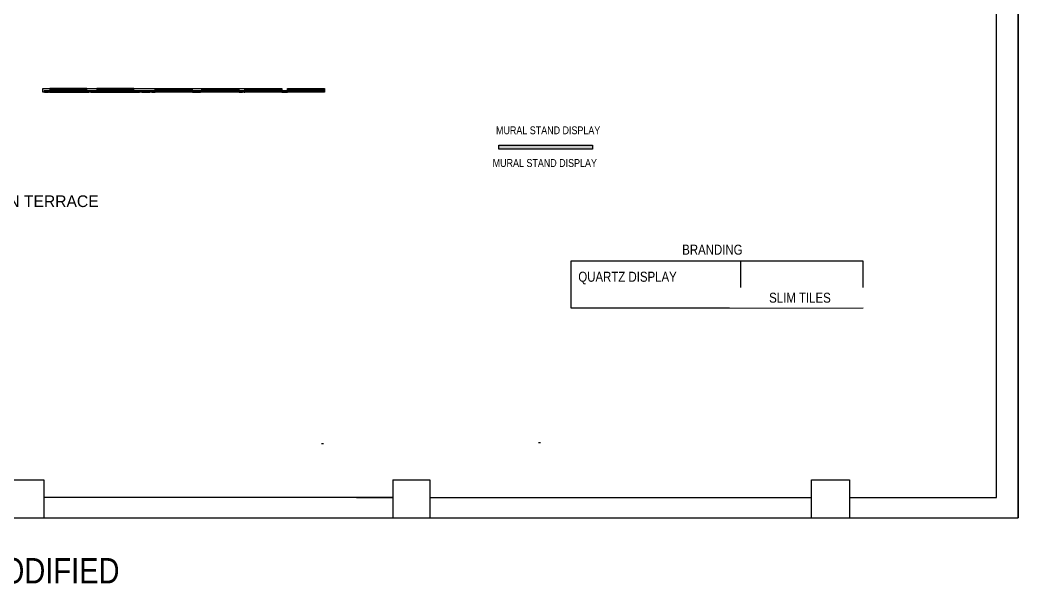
# Model space of a CAD drawing. Header units: inches. Extents: x -137722 to 81594, y -22256 to -1207.
# Drawn here: x -65981 to -65469, y -4024 to -3729 of the extents above; entities that cross this region are included whole.
import ezdxf

# ---------------------------------------------------------------- set-up
doc = ezdxf.new("R2010")
doc.units = ezdxf.units.IN
doc.header["$LTSCALE"] = 0.05
doc.header["$MEASUREMENT"] = 0
for name, color, linetype in [('00 floor', 7, 'Continuous'), ('beam', 7, 'Continuous'), ('Civil Dimension - Text', 7, 'Continuous'), ('HATCH', 251, 'Continuous'), ('text', 176, 'Continuous'), ('Vector Graphics', 7, 'Continuous')]:
    doc.layers.add(name, color=color, linetype=linetype)
doc.layers.add('FURNITURE', color=36, linetype='Continuous', lineweight=18)
doc.layers.add('WALL', color=7, linetype='Continuous', lineweight=35)
doc.styles.add('4MMOF3-8', font='ARIALN.TTF', dxfattribs={"height": 5.12})
doc.styles.get("Standard").update_dxf_attribs({"font": 'stylu.ttf', "height": 6})
pattern_1 = [(45, (2553.31547, 3791.51858), (-0.08838834765, 0.08838834765), [])]
pattern_2 = [(45, (4612.43508, 3908.72265), (-0.08838834765, 0.08838834765), [])]
pattern_3 = [(45, (4684.45, 3827.91863), (-0.08838834765, 0.08838834765), [])]
pattern_4 = [(45, (4684.45, 3828.69863), (-0.08838834765, 0.08838834765), [])]
pattern_5 = [(45, (4708.45, 3827.91863), (-0.08838834765, 0.08838834765), [])]
pattern_6 = [(45, (4708.45, 3828.69863), (-0.08838834765, 0.08838834765), [])]

msp = doc.modelspace()

# ---------------------------------------------------------------- hatches: boundary and pattern name
at = {"layer": '00 floor', "true_color": 0xb3691e}
h = msp.add_hatch(color=32, dxfattribs=at)
h.dxf.hatch_style = 1
h.paths.add_polyline_path([(-65735.2721, -3793.1068), (-65735.2721, -3795.1068), (-65687.2721, -3795.1068), (-65687.2721, -3793.1068)])
at = {"layer": 'Civil Dimension - Text', "ltscale": 50, "true_color": 0xcd2027}
h = msp.add_hatch(dxfattribs=at)
h.set_pattern_fill('ANSI31', color=242)
h.set_pattern_definition(pattern_1)
h.paths.add_polyline_path([(-65968.6012, -3764.9085), (-65965.5872, -3764.9085), (-65965.5962, -3765.9085), (-65968.6012, -3765.9085)])
h = msp.add_hatch(dxfattribs=at)
h.set_pattern_fill('ANSI31', color=242)
h.set_pattern_definition(pattern_2)
h.paths.add_polyline_path([(-65946.6061, -3764.9085), (-65941.5962, -3764.9085), (-65941.5962, -3765.9085), (-65946.6061, -3765.9085)], flags=17)
h = msp.add_hatch(dxfattribs=at)
h.set_pattern_fill('ANSI31', color=242)
h.set_pattern_definition(pattern_2)
h.paths.add_polyline_path([(-65922.6061, -3764.9085), (-65917.1505, -3764.9085), (-65917.1505, -3765.9085), (-65922.6061, -3765.9085)])
h = msp.add_hatch(dxfattribs=at)
h.set_pattern_fill('ANSI31', color=242)
h.set_pattern_definition(pattern_2)
h.paths.add_polyline_path([(-65911.6949, -3764.9085), (-65917.1505, -3764.9085), (-65917.1505, -3765.9085), (-65911.6949, -3765.9085)])
h = msp.add_hatch(dxfattribs=at)
h.set_pattern_fill('ANSI31', color=242)
h.set_pattern_definition(pattern_2)
h.paths.add_polyline_path([(-65887.6949, -3764.9085), (-65892.7048, -3764.9085), (-65892.7048, -3765.9085), (-65887.6949, -3765.9085)], flags=17)
h = msp.add_hatch(dxfattribs=at)
h.set_pattern_fill('ANSI31', color=242)
h.set_pattern_definition(pattern_1)
h.paths.add_polyline_path([(-65865.6998, -3764.9085), (-65868.7137, -3764.9085), (-65868.7048, -3765.9085), (-65865.6998, -3765.9085)])
h = msp.add_hatch(dxfattribs=at)
h.set_pattern_fill('ANSI31', color=242)
h.set_pattern_definition([(45, (2575.31051, 3791.51858), (-0.08838834765, 0.08838834765), [])])
h.paths.add_polyline_path([(-65843.7048, -3764.9085), (-65846.7187, -3764.9085), (-65846.7097, -3765.9085), (-65843.7048, -3765.9085)])
at = {"layer": 'HATCH', "ltscale": 50}
h = msp.add_hatch(dxfattribs=at)
h.set_pattern_fill('ANSI31', color=256)
h.set_pattern_definition(pattern_6)
h.paths.add_polyline_path([(-65964.6169, -3764.1285), (-65947.6169, -3764.1285), (-65947.6169, -3764.9085), (-65964.6169, -3764.9085)])
h = msp.add_hatch(dxfattribs=at)
h.set_pattern_fill('ANSI31', color=256)
h.set_pattern_definition(pattern_5)
h.paths.add_polyline_path([(-65964.6169, -3764.9085), (-65947.6169, -3764.9085), (-65947.6169, -3765.6885), (-65964.6169, -3765.6885)])
h = msp.add_hatch(dxfattribs=at)
h.set_pattern_fill('ANSI31', color=256)
h.set_pattern_definition(pattern_4)
h.paths.add_polyline_path([(-65940.6169, -3764.1285), (-65923.6169, -3764.1285), (-65923.6169, -3764.9085), (-65940.6169, -3764.9085)])
h = msp.add_hatch(dxfattribs=at)
h.set_pattern_fill('ANSI31', color=256)
h.set_pattern_definition(pattern_3)
h.paths.add_polyline_path([(-65940.6169, -3764.9085), (-65923.6169, -3764.9085), (-65923.6169, -3765.6885), (-65940.6169, -3765.6885)])
h = msp.add_hatch(dxfattribs=at)
h.set_pattern_fill('ANSI31', color=256)
h.set_pattern_definition(pattern_4)
h.paths.add_polyline_path([(-65893.6841, -3764.1285), (-65910.6841, -3764.1285), (-65910.6841, -3764.9085), (-65893.6841, -3764.9085)])
h = msp.add_hatch(dxfattribs=at)
h.set_pattern_fill('ANSI31', color=256)
h.set_pattern_definition(pattern_3)
h.paths.add_polyline_path([(-65893.6841, -3764.9085), (-65910.6841, -3764.9085), (-65910.6841, -3765.6885), (-65893.6841, -3765.6885)])
h = msp.add_hatch(dxfattribs=at)
h.set_pattern_fill('ANSI31', color=256)
h.set_pattern_definition(pattern_6)
h.paths.add_polyline_path([(-65869.6841, -3764.1285), (-65886.6841, -3764.1285), (-65886.6841, -3764.9085), (-65869.6841, -3764.9085)])
h = msp.add_hatch(dxfattribs=at)
h.set_pattern_fill('ANSI31', color=256)
h.set_pattern_definition(pattern_5)
h.paths.add_polyline_path([(-65869.6841, -3764.9085), (-65886.6841, -3764.9085), (-65886.6841, -3765.6885), (-65869.6841, -3765.6885)])
h = msp.add_hatch(dxfattribs=at)
h.set_pattern_fill('ANSI31', color=256)
h.set_pattern_definition([(45, (4730.44504, 3828.69863), (-0.08838834765, 0.08838834765), [])])
h.paths.add_polyline_path([(-65847.6891, -3764.1285), (-65864.6891, -3764.1285), (-65864.6891, -3764.9085), (-65847.6891, -3764.9085)])
h = msp.add_hatch(dxfattribs=at)
h.set_pattern_fill('ANSI31', color=256)
h.set_pattern_definition([(45, (4730.44504, 3827.91863), (-0.08838834765, 0.08838834765), [])])
h.paths.add_polyline_path([(-65847.6891, -3764.9085), (-65864.6891, -3764.9085), (-65864.6891, -3765.6885), (-65847.6891, -3765.6885)])
h = msp.add_hatch(dxfattribs=at)
h.set_pattern_fill('ANSI31', color=256)
h.set_pattern_definition([(45, (4752.44008, 3828.69863), (-0.08838834765, 0.08838834765), [])])
h.paths.add_polyline_path([(-65825.694, -3764.1285), (-65842.694, -3764.1285), (-65842.694, -3764.9085), (-65825.694, -3764.9085)])
h = msp.add_hatch(dxfattribs=at)
h.set_pattern_fill('ANSI31', color=256)
h.set_pattern_definition([(45, (4752.44008, 3827.91863), (-0.08838834765, 0.08838834765), [])])
h.paths.add_polyline_path([(-65825.694, -3764.9085), (-65842.694, -3764.9085), (-65842.694, -3765.6885), (-65825.694, -3765.6885)])

# ---------------------------------------------------------------- linework, layer by layer
at = {"layer": '00 floor'}
for p, q in [((-65846.7097, -3764.9085), (-65843.7048, -3764.9085)), ((-65846.7097, -3765.9085), (-65843.7048, -3765.9085)), ((-65611.434, -3852.5764), (-65611.434, -3876.5764))]:
    msp.add_line(p, q, dxfattribs=at)
for points in [[(-65969.2831, -3763.9085), (-65865.6998, -3763.9085), (-65865.6998, -3765.9085), (-65969.2831, -3765.9085)], [(-65735.2721, -3793.1068), (-65687.2721, -3793.1068), (-65687.2721, -3795.1068), (-65735.2721, -3795.1068)]]:
    msp.add_lwpolyline(points, close=True, dxfattribs=at)
at = {"layer": 'beam', "color": 253, "ltscale": 15}
msp.add_line((-65808.3355, -3973.8687), (-65789.7831, -3973.8687), dxfattribs=at)
at = {"layer": 'Civil Dimension - Text', "color": 244, "ltscale": 50, "true_color": 0x991b1e}
for p, q in [((-65965.1149, -3765.9085), (-65965.1149, -3763.9085)), ((-65947.1173, -3765.9085), (-65947.1173, -3763.9085)), ((-65941.1149, -3765.9085), (-65941.1149, -3763.9085)), ((-65923.1173, -3765.9085), (-65923.1173, -3763.9085)), ((-65911.1837, -3765.9085), (-65911.1837, -3763.9085)), ((-65893.1861, -3765.9085), (-65893.1861, -3763.9085)), ((-65887.1837, -3765.9085), (-65887.1837, -3763.9085)), ((-65869.1861, -3765.9085), (-65869.1861, -3763.9085)), ((-65865.1886, -3765.9085), (-65865.1886, -3763.9085)), ((-65847.1911, -3765.9085), (-65847.1911, -3763.9085)), ((-65843.1936, -3765.9085), (-65843.1936, -3763.9085)), ((-65825.196, -3765.9085), (-65825.196, -3763.9085))]:
    msp.add_line(p, q, dxfattribs=at)
at = {"layer": 'Civil Dimension - Text', "ltscale": 50}
for p, q in [((-65826.2831, -3946.1184), (-65825.2831, -3946.1184)), ((-65714.0052, -3945.7888), (-65715.0052, -3945.7912))]:
    msp.add_line(p, q, dxfattribs=at)
at = {"layer": 'Civil Dimension - Text', "color": 244, "ltscale": 50, "true_color": 0x991b1e}
for points in [[(-65946.6061, -3763.9085), (-65965.5962, -3763.9085), (-65965.5962, -3765.9085), (-65946.6061, -3765.9085)], [(-65964.6169, -3764.1285), (-65964.6169, -3764.9085), (-65947.6169, -3764.9085), (-65947.6169, -3764.1285)], [(-65964.6169, -3764.9085), (-65964.6169, -3765.6885), (-65947.6169, -3765.6885), (-65947.6169, -3764.9085)], [(-65922.6061, -3763.9085), (-65941.5962, -3763.9085), (-65941.5962, -3765.9085), (-65922.6061, -3765.9085)], [(-65940.6169, -3764.1285), (-65940.6169, -3764.9085), (-65923.6169, -3764.9085), (-65923.6169, -3764.1285)], [(-65940.6169, -3764.9085), (-65940.6169, -3765.6885), (-65923.6169, -3765.6885), (-65923.6169, -3764.9085)], [(-65911.6949, -3763.9085), (-65892.7048, -3763.9085), (-65892.7048, -3765.9085), (-65911.6949, -3765.9085)], [(-65893.6841, -3764.1285), (-65893.6841, -3764.9085), (-65910.6841, -3764.9085), (-65910.6841, -3764.1285)], [(-65893.6841, -3764.9085), (-65893.6841, -3765.6885), (-65910.6841, -3765.6885), (-65910.6841, -3764.9085)], [(-65887.6949, -3763.9085), (-65868.7048, -3763.9085), (-65868.7048, -3765.9085), (-65887.6949, -3765.9085)], [(-65869.6841, -3764.1285), (-65869.6841, -3764.9085), (-65886.6841, -3764.9085), (-65886.6841, -3764.1285)], [(-65869.6841, -3764.9085), (-65869.6841, -3765.6885), (-65886.6841, -3765.6885), (-65886.6841, -3764.9085)], [(-65865.6998, -3763.9085), (-65846.7097, -3763.9085), (-65846.7097, -3765.9085), (-65865.6998, -3765.9085)], [(-65847.6891, -3764.1285), (-65847.6891, -3764.9085), (-65864.6891, -3764.9085), (-65864.6891, -3764.1285)], [(-65847.6891, -3764.9085), (-65847.6891, -3765.6885), (-65864.6891, -3765.6885), (-65864.6891, -3764.9085)], [(-65843.7048, -3763.9085), (-65824.7147, -3763.9085), (-65824.7147, -3765.9085), (-65843.7048, -3765.9085)], [(-65825.694, -3764.1285), (-65825.694, -3764.9085), (-65842.694, -3764.9085), (-65842.694, -3764.1285)], [(-65825.694, -3764.9085), (-65825.694, -3765.6885), (-65842.694, -3765.6885), (-65842.694, -3764.9085)]]:
    msp.add_lwpolyline(points, close=True, dxfattribs=at)
at = {"layer": 'FURNITURE', "ltscale": 50}
for p, q in [((-65968.6012, -3764.9085), (-65917.1505, -3764.9085)), ((-65968.6012, -3765.9085), (-65968.6012, -3764.9085)), ((-65865.6998, -3764.9085), (-65917.1505, -3764.9085)), ((-65917.1505, -3764.9085), (-65917.1505, -3765.9085)), ((-65917.1505, -3764.9085), (-65917.1505, -3765.9085)), ((-65865.6998, -3765.9085), (-65917.1505, -3765.9085)), ((-65865.6998, -3765.9085), (-65865.6998, -3764.9085)), ((-65843.7048, -3765.9085), (-65843.7048, -3764.9085))]:
    msp.add_line(p, q, dxfattribs=at)
at = {"layer": 'Vector Graphics', "linetype": 'Continuous', "ltscale": 3}
for p, q in [((-65480.0331, -3973.8687), (-65480.0331, -3686.1187)), ((-65789.7831, -3973.8687), (-65968.7831, -3973.8687)), ((-65770.7831, -3973.8687), (-65575.0331, -3973.8687)), ((-65555.5331, -3973.8687), (-65480.0331, -3973.8687)), ((-65968.7831, -3984.3687), (-65855.7831, -3984.3687)), ((-65968.7831, -3984.3687), (-65789.7831, -3984.3687)), ((-65770.7831, -3984.3687), (-65575.0331, -3984.3687)), ((-65555.5331, -3984.3687), (-65469.0331, -3984.3687))]:
    msp.add_line(p, q, dxfattribs=at)
at = {"layer": 'Vector Graphics', "color": 1, "linetype": 'Continuous', "ltscale": 3}
for p, q in [((-65988.7831, -3964.8687), (-65968.7831, -3964.8687)), ((-65968.7831, -3964.8687), (-65968.7831, -3984.3687)), ((-65789.7831, -3964.8687), (-65789.7831, -3984.3687)), ((-65789.7831, -3964.8687), (-65770.7831, -3964.8687)), ((-65770.7831, -3964.8687), (-65770.7831, -3984.3687)), ((-65575.0331, -3984.3687), (-65575.0331, -3964.8687)), ((-65575.0331, -3964.8687), (-65555.5331, -3964.8687)), ((-65555.5331, -3964.8687), (-65555.5331, -3984.3687)), ((-65988.7831, -3984.3687), (-65968.7831, -3984.3687)), ((-65789.7831, -3984.3687), (-65770.7831, -3984.3687)), ((-65575.0331, -3984.3687), (-65555.5331, -3984.3687))]:
    msp.add_line(p, q, dxfattribs=at)
at = {"layer": 'WALL'}
msp.add_line((-65469.0331, -3984.3687), (-65469.0331, -3608.8687), dxfattribs=at)

# ---------------------------------------------------------------- texts
at = {"lineweight": 13, "insert": (-66003.9066, -3818.8008), "char_height": 6, "attachment_point": 1}
msp.add_mtext_dynamic_manual_height_columns('{\\C3;OPEN TERRACE}', width=214.241425, gutter_width=12.5, heights=[0], dxfattribs=at)
at = {"layer": 'text', "ltscale": 50, "attachment_point": 4, "style": '4MMOF3-8', "bg_fill": 2}
for s, insert, char_height, width in [('\\pi23.5502; MURAL STAND DISPLAY', (-65761.601, -3785.4352), 4, 101.801618), ('\\pi23.5502; MURAL STAND DISPLAY', (-65763.3223, -3802.219), 4, 101.801618), ('\\pi8.03998;QUARTZ DISPLAY', (-65702.6258, -3861.2695), 5.12, 66.281096), ('\\pi15.46118;MODIFIED', (-66018.1727, -4011.545), 13, 101.801618)]:
    msp.add_mtext(s, dxfattribs=dict(at, insert=insert, char_height=char_height, width=width))

# ---------------------------------------------------------------- next in the draw order: linework, layer by layer
at = {"layer": '00 floor'}
msp.add_lwpolyline([(-65698.434, -3876.5764), (-65548.434, -3876.5764), (-65548.434, -3852.5764), (-65698.434, -3852.5764)], close=True, dxfattribs=at)

# ---------------------------------------------------------------- next in the draw order: texts
at = {"layer": 'text', "ltscale": 50, "char_height": 5.12, "width": 66.281096, "attachment_point": 4, "style": '4MMOF3-8', "bg_fill": 2}
for s, insert in [('\\pi18.05995;BRANDING', (-65659.3477, -3846.7119)), ('\\pi17.61465;SLIM TILES ', (-65614.3201, -3871.3603))]:
    msp.add_mtext(s, dxfattribs=dict(at, insert=insert))

doc.saveas('drawing.dxf')
